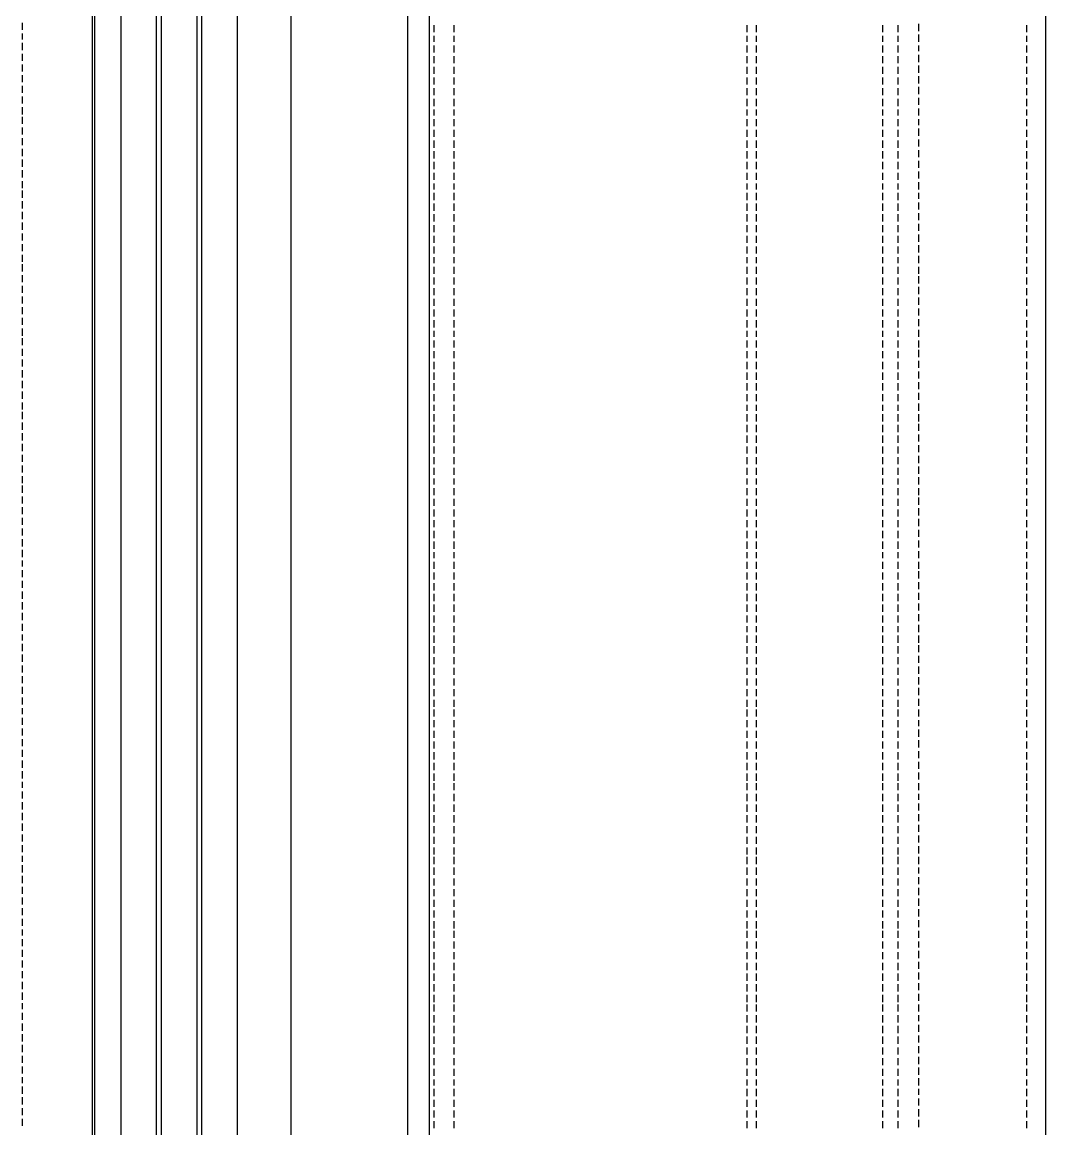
# Model space of a CAD drawing. Header units: millimetres. Extents: x 14345 to 64157, y -11631 to -3212.
# Drawn here: x 31464 to 32374, y -5171 to -4187 of the extents above; entities that cross this region are included whole.
import ezdxf

# ---------------------------------------------------------------- set-up
doc = ezdxf.new("R2010")
doc.units = ezdxf.units.MM
doc.header["$MEASUREMENT"] = 0
doc.layers.add('NewA-Zz_30_30-P_ExternalReferenceDrawing', color=7, linetype='Continuous')

msp = doc.modelspace()

# ---------------------------------------------------------------- linework, layer by layer
at = {"layer": 'NewA-Zz_30_30-P_ExternalReferenceDrawing', "linetype": 'Continuous', "flags": 128}
for points in [[(31526.45, -6275.67), (31526.45, -3581.16)], [(31528.56, -6286.26), (31528.56, -3581.16)], [(31551.85, -3581.16), (31551.85, -6473.58), (31806.91, -6473.58), (31806.91, -3581.16)], [(31583.6, -6473.58), (31583.6, -3581.16)], [(31587.83, -6473.58), (31587.83, -3581.16)], [(31619.58, -6473.58), (31619.58, -3581.16)], [(31623.81, -6473.58), (31623.81, -3581.16)], [(31655.56, -6473.58), (31655.56, -3581.16)], [(31703.19, -6473.58), (31703.19, -3581.16)], [(31825.96, -6267.21), (32374.17, -6267.21), (32374.17, -3581.16)], [(31825.96, -3581.16), (31825.96, -6267.21), (32374.17, -6267.21)], [(31464.01, -4187.58), (31464.01, -4193.93)], [(31830.19, -4196.05), (31830.19, -4189.7)], [(31848.18, -4196.05), (31848.18, -4189.7)], [(32108.53, -4196.05), (32108.53, -4189.7)], [(32117, -4196.05), (32117, -4189.7)], [(32229.18, -4196.05), (32229.18, -4189.7)], [(32242.94, -4196.05), (32242.94, -4189.7)], [(32260.93, -4188.64), (32260.93, -4194.99)], [(32357.24, -4196.05), (32357.24, -4189.7)], [(31464.01, -4197.11), (31464.01, -4202.4)], [(31830.19, -4204.52), (31830.19, -4199.22)], [(31848.18, -4204.52), (31848.18, -4199.22)], [(32108.53, -4204.52), (32108.53, -4199.22)], [(32117, -4204.52), (32117, -4199.22)], [(32229.18, -4204.52), (32229.18, -4199.22)], [(32242.94, -4204.52), (32242.94, -4199.22)], [(32260.93, -4198.17), (32260.93, -4204.52)], [(32357.24, -4204.52), (32357.24, -4199.22)], [(31464.01, -4205.57), (31464.01, -4211.92)], [(31830.19, -4214.04), (31830.19, -4207.69)], [(31848.18, -4214.04), (31848.18, -4207.69)], [(32108.53, -4214.04), (32108.53, -4207.69)], [(32117, -4214.04), (32117, -4207.69)], [(32229.18, -4214.04), (32229.18, -4207.69)], [(32242.94, -4214.04), (32242.94, -4207.69)], [(32260.93, -4207.69), (32260.93, -4212.98)], [(32357.24, -4214.04), (32357.24, -4207.69)], [(31464.01, -4215.1), (31464.01, -4221.45)], [(31830.19, -4223.57), (31830.19, -4217.22)], [(31848.18, -4223.57), (31848.18, -4217.22)], [(32108.53, -4223.57), (32108.53, -4217.22)], [(32117, -4223.57), (32117, -4217.22)], [(32229.18, -4223.57), (32229.18, -4217.22)], [(32242.94, -4223.57), (32242.94, -4217.22)], [(32260.93, -4216.16), (32260.93, -4222.51)], [(32357.24, -4223.57), (32357.24, -4217.22)], [(31464.01, -4224.62), (31464.01, -4230.97)], [(31830.19, -4233.09), (31830.19, -4226.74)], [(31848.18, -4233.09), (31848.18, -4226.74)], [(32108.53, -4233.09), (32108.53, -4226.74)], [(32117, -4233.09), (32117, -4226.74)], [(32229.18, -4233.09), (32229.18, -4226.74)], [(32242.94, -4233.09), (32242.94, -4226.74)], [(32260.93, -4225.68), (32260.93, -4232.03)], [(32357.24, -4233.09), (32357.24, -4226.74)], [(31464.01, -4234.15), (31464.01, -4240.5)], [(31830.19, -4242.62), (31830.19, -4236.27)], [(31848.18, -4242.62), (31848.18, -4236.27)], [(32108.53, -4242.62), (32108.53, -4236.27)], [(32117, -4242.62), (32117, -4236.27)], [(32229.18, -4242.62), (32229.18, -4236.27)], [(32242.94, -4242.62), (32242.94, -4236.27)], [(32260.93, -4235.21), (32260.93, -4241.56)], [(32357.24, -4242.62), (32357.24, -4236.27)], [(31464.01, -4243.67), (31464.01, -4250.02)], [(31830.19, -4252.14), (31830.19, -4245.79)], [(31848.18, -4252.14), (31848.18, -4245.79)], [(32108.53, -4252.14), (32108.53, -4245.79)], [(32117, -4252.14), (32117, -4245.79)], [(32229.18, -4252.14), (32229.18, -4245.79)], [(32242.94, -4252.14), (32242.94, -4245.79)], [(32260.93, -4244.73), (32260.93, -4251.08)], [(32357.24, -4252.14), (32357.24, -4245.79)], [(31464.01, -4253.2), (31464.01, -4259.55)], [(31830.19, -4261.67), (31830.19, -4255.32)], [(31848.18, -4261.67), (31848.18, -4255.32)], [(32108.53, -4261.67), (32108.53, -4255.32)], [(32117, -4261.67), (32117, -4255.32)], [(32229.18, -4261.67), (32229.18, -4255.32)], [(32242.94, -4261.67), (32242.94, -4255.32)], [(32260.93, -4254.26), (32260.93, -4260.61)], [(32357.24, -4261.67), (32357.24, -4255.32)], [(31464.01, -4262.72), (31464.01, -4269.07)], [(31464.01, -4271.19), (31464.01, -4277.54)], [(31830.19, -4270.13), (31830.19, -4264.84)], [(31848.18, -4270.13), (31848.18, -4264.84)], [(32108.53, -4270.13), (32108.53, -4264.84)], [(32117, -4270.13), (32117, -4264.84)], [(32229.18, -4270.13), (32229.18, -4264.84)], [(32242.94, -4270.13), (32242.94, -4264.84)], [(32260.93, -4263.78), (32260.93, -4270.13)], [(32357.24, -4270.13), (32357.24, -4264.84)], [(31464.01, -4280.72), (31464.01, -4287.07)], [(31830.19, -4279.66), (31830.19, -4273.31)], [(31848.18, -4279.66), (31848.18, -4273.31)], [(32108.53, -4279.66), (32108.53, -4273.31)], [(32117, -4279.66), (32117, -4273.31)], [(32229.18, -4279.66), (32229.18, -4273.31)], [(32242.94, -4279.66), (32242.94, -4273.31)], [(32260.93, -4273.31), (32260.93, -4278.6)], [(32357.24, -4279.66), (32357.24, -4273.31)], [(31464.01, -4290.24), (31464.01, -4296.59)], [(31830.19, -4289.18), (31830.19, -4282.83)], [(31848.18, -4289.18), (31848.18, -4282.83)], [(32108.53, -4289.18), (32108.53, -4282.83)], [(32117, -4289.18), (32117, -4282.83)], [(32229.18, -4289.18), (32229.18, -4282.83)], [(32242.94, -4289.18), (32242.94, -4282.83)], [(32260.93, -4281.77), (32260.93, -4288.12)], [(32260.93, -4291.3), (32260.93, -4297.65)], [(32357.24, -4289.18), (32357.24, -4282.83)], [(31464.01, -4299.77), (31464.01, -4306.12)], [(31830.19, -4298.71), (31830.19, -4292.36)], [(31848.18, -4298.71), (31848.18, -4292.36)], [(32108.53, -4298.71), (32108.53, -4292.36)], [(32117, -4298.71), (32117, -4292.36)], [(32229.18, -4298.71), (32229.18, -4292.36)], [(32242.94, -4298.71), (32242.94, -4292.36)], [(32260.93, -4300.82), (32260.93, -4307.17)], [(32357.24, -4298.71), (32357.24, -4292.36)], [(31464.01, -4309.29), (31464.01, -4315.64)], [(31830.19, -4308.23), (31830.19, -4301.88)], [(31848.18, -4308.23), (31848.18, -4301.88)], [(32108.53, -4308.23), (32108.53, -4301.88)], [(32117, -4308.23), (32117, -4301.88)], [(32229.18, -4308.23), (32229.18, -4301.88)], [(32242.94, -4308.23), (32242.94, -4301.88)], [(32260.93, -4310.35), (32260.93, -4316.7)], [(32357.24, -4308.23), (32357.24, -4301.88)], [(31464.01, -4318.82), (31464.01, -4325.17)], [(31830.19, -4317.76), (31830.19, -4311.41)], [(31848.18, -4317.76), (31848.18, -4311.41)], [(32108.53, -4317.76), (32108.53, -4311.41)], [(32117, -4317.76), (32117, -4311.41)], [(32229.18, -4317.76), (32229.18, -4311.41)], [(32242.94, -4317.76), (32242.94, -4311.41)], [(32260.93, -4319.87), (32260.93, -4326.22)], [(32357.24, -4317.76), (32357.24, -4311.41)], [(31464.01, -4328.34), (31464.01, -4334.69)], [(31830.19, -4327.28), (31830.19, -4320.93)], [(31830.19, -4335.75), (31830.19, -4330.46)], [(31848.18, -4327.28), (31848.18, -4320.93)], [(31848.18, -4335.75), (31848.18, -4330.46)], [(32108.53, -4327.28), (32108.53, -4320.93)], [(32108.53, -4335.75), (32108.53, -4330.46)], [(32117, -4327.28), (32117, -4320.93)], [(32117, -4335.75), (32117, -4330.46)], [(32229.18, -4327.28), (32229.18, -4320.93)], [(32229.18, -4335.75), (32229.18, -4330.46)], [(32242.94, -4327.28), (32242.94, -4320.93)], [(32242.94, -4335.75), (32242.94, -4330.46)], [(32260.93, -4329.4), (32260.93, -4335.75)], [(32357.24, -4327.28), (32357.24, -4320.93)], [(32357.24, -4335.75), (32357.24, -4330.46)], [(31464.01, -4336.81), (31464.01, -4343.16)], [(31830.19, -4345.27), (31830.19, -4338.92)], [(31848.18, -4345.27), (31848.18, -4338.92)], [(32108.53, -4345.27), (32108.53, -4338.92)], [(32117, -4345.27), (32117, -4338.92)], [(32229.18, -4345.27), (32229.18, -4338.92)], [(32242.94, -4345.27), (32242.94, -4338.92)], [(32260.93, -4338.92), (32260.93, -4344.22)], [(32357.24, -4345.27), (32357.24, -4338.92)], [(31464.01, -4346.33), (31464.01, -4352.68)], [(31830.19, -4354.8), (31830.19, -4348.45)], [(31848.18, -4354.8), (31848.18, -4348.45)], [(32108.53, -4354.8), (32108.53, -4348.45)], [(32117, -4354.8), (32117, -4348.45)], [(32229.18, -4354.8), (32229.18, -4348.45)], [(32242.94, -4354.8), (32242.94, -4348.45)], [(32260.93, -4347.39), (32260.93, -4353.74)], [(32357.24, -4354.8), (32357.24, -4348.45)], [(31464.01, -4355.86), (31464.01, -4362.21)], [(31830.19, -4364.32), (31830.19, -4357.97)], [(31848.18, -4364.32), (31848.18, -4357.97)], [(32108.53, -4364.32), (32108.53, -4357.97)], [(32117, -4364.32), (32117, -4357.97)], [(32229.18, -4364.32), (32229.18, -4357.97)], [(32242.94, -4364.32), (32242.94, -4357.97)], [(32260.93, -4356.92), (32260.93, -4363.27)], [(32357.24, -4364.32), (32357.24, -4357.97)], [(31464.01, -4365.38), (31464.01, -4371.73)], [(31830.19, -4373.85), (31830.19, -4367.5)], [(31848.18, -4373.85), (31848.18, -4367.5)], [(32108.53, -4373.85), (32108.53, -4367.5)], [(32117, -4373.85), (32117, -4367.5)], [(32229.18, -4373.85), (32229.18, -4367.5)], [(32242.94, -4373.85), (32242.94, -4367.5)], [(32260.93, -4366.44), (32260.93, -4372.79)], [(32357.24, -4373.85), (32357.24, -4367.5)], [(31464.01, -4374.91), (31464.01, -4381.26)], [(31830.19, -4383.37), (31830.19, -4377.02)], [(31848.18, -4383.37), (31848.18, -4377.02)], [(32108.53, -4383.37), (32108.53, -4377.02)], [(32117, -4383.37), (32117, -4377.02)], [(32229.18, -4383.37), (32229.18, -4377.02)], [(32242.94, -4383.37), (32242.94, -4377.02)], [(32260.93, -4375.97), (32260.93, -4382.32)], [(32357.24, -4383.37), (32357.24, -4377.02)], [(31464.01, -4384.43), (31464.01, -4390.78)], [(31830.19, -4392.9), (31830.19, -4386.55)], [(31848.18, -4392.9), (31848.18, -4386.55)], [(32108.53, -4392.9), (32108.53, -4386.55)], [(32117, -4392.9), (32117, -4386.55)], [(32229.18, -4392.9), (32229.18, -4386.55)], [(32242.94, -4392.9), (32242.94, -4386.55)], [(32260.93, -4385.49), (32260.93, -4391.84)], [(32357.24, -4392.9), (32357.24, -4386.55)], [(31464.01, -4393.96), (31464.01, -4400.31)], [(31830.19, -4401.37), (31830.19, -4396.07)], [(31848.18, -4401.37), (31848.18, -4396.07)], [(32108.53, -4401.37), (32108.53, -4396.07)], [(32117, -4401.37), (32117, -4396.07)], [(32229.18, -4401.37), (32229.18, -4396.07)], [(32242.94, -4401.37), (32242.94, -4396.07)], [(32260.93, -4395.02), (32260.93, -4401.37)], [(32357.24, -4401.37), (32357.24, -4396.07)], [(31464.01, -4402.42), (31464.01, -4408.77)], [(31830.19, -4410.89), (31830.19, -4404.54)], [(31848.18, -4410.89), (31848.18, -4404.54)], [(32108.53, -4410.89), (32108.53, -4404.54)], [(32117, -4410.89), (32117, -4404.54)], [(32229.18, -4410.89), (32229.18, -4404.54)], [(32242.94, -4410.89), (32242.94, -4404.54)], [(32260.93, -4404.54), (32260.93, -4410.89)], [(32357.24, -4410.89), (32357.24, -4404.54)], [(31464.01, -4411.95), (31464.01, -4418.3)], [(31830.19, -4420.42), (31830.19, -4414.07)], [(31848.18, -4420.42), (31848.18, -4414.07)], [(32108.53, -4420.42), (32108.53, -4414.07)], [(32117, -4420.42), (32117, -4414.07)], [(32229.18, -4420.42), (32229.18, -4414.07)], [(32242.94, -4420.42), (32242.94, -4414.07)], [(32260.93, -4413.01), (32260.93, -4419.36)], [(32357.24, -4420.42), (32357.24, -4414.07)], [(31464.01, -4421.47), (31464.01, -4427.82)], [(31830.19, -4429.94), (31830.19, -4423.59)], [(31848.18, -4429.94), (31848.18, -4423.59)], [(32108.53, -4429.94), (32108.53, -4423.59)], [(32117, -4429.94), (32117, -4423.59)], [(32229.18, -4429.94), (32229.18, -4423.59)], [(32242.94, -4429.94), (32242.94, -4423.59)], [(32260.93, -4422.53), (32260.93, -4428.88)], [(32357.24, -4429.94), (32357.24, -4423.59)], [(31464.01, -4431), (31464.01, -4437.35)], [(31830.19, -4439.47), (31830.19, -4433.12)], [(31848.18, -4439.47), (31848.18, -4433.12)], [(32108.53, -4439.47), (32108.53, -4433.12)], [(32117, -4439.47), (32117, -4433.12)], [(32229.18, -4439.47), (32229.18, -4433.12)], [(32242.94, -4439.47), (32242.94, -4433.12)], [(32260.93, -4432.06), (32260.93, -4438.41)], [(32357.24, -4439.47), (32357.24, -4433.12)], [(31464.01, -4440.52), (31464.01, -4446.87)], [(31830.19, -4448.99), (31830.19, -4442.64)], [(31848.18, -4448.99), (31848.18, -4442.64)], [(32108.53, -4448.99), (32108.53, -4442.64)], [(32117, -4448.99), (32117, -4442.64)], [(32229.18, -4448.99), (32229.18, -4442.64)], [(32242.94, -4448.99), (32242.94, -4442.64)], [(32260.93, -4441.58), (32260.93, -4447.93)], [(32357.24, -4448.99), (32357.24, -4442.64)], [(31464.01, -4450.05), (31464.01, -4456.4)], [(31830.19, -4458.52), (31830.19, -4452.17)], [(31848.18, -4458.52), (31848.18, -4452.17)], [(32108.53, -4458.52), (32108.53, -4452.17)], [(32117, -4458.52), (32117, -4452.17)], [(32229.18, -4458.52), (32229.18, -4452.17)], [(32242.94, -4458.52), (32242.94, -4452.17)], [(32260.93, -4451.11), (32260.93, -4457.46)], [(32357.24, -4458.52), (32357.24, -4452.17)], [(31464.01, -4459.57), (31464.01, -4465.92)], [(31464.01, -4468.04), (31464.01, -4474.39)], [(31830.19, -4466.98), (31830.19, -4461.69)], [(31848.18, -4466.98), (31848.18, -4461.69)], [(32108.53, -4466.98), (32108.53, -4461.69)], [(32117, -4466.98), (32117, -4461.69)], [(32229.18, -4466.98), (32229.18, -4461.69)], [(32242.94, -4466.98), (32242.94, -4461.69)], [(32260.93, -4460.63), (32260.93, -4466.98)], [(32357.24, -4466.98), (32357.24, -4461.69)], [(31464.01, -4477.57), (31464.01, -4483.92)], [(31830.19, -4476.51), (31830.19, -4470.16)], [(31848.18, -4476.51), (31848.18, -4470.16)], [(32108.53, -4476.51), (32108.53, -4470.16)], [(32117, -4476.51), (32117, -4470.16)], [(32229.18, -4476.51), (32229.18, -4470.16)], [(32242.94, -4476.51), (32242.94, -4470.16)], [(32260.93, -4470.16), (32260.93, -4476.51)], [(32357.24, -4476.51), (32357.24, -4470.16)], [(31464.01, -4487.09), (31464.01, -4493.44)], [(31830.19, -4486.03), (31830.19, -4479.68)], [(31848.18, -4486.03), (31848.18, -4479.68)], [(32108.53, -4486.03), (32108.53, -4479.68)], [(32117, -4486.03), (32117, -4479.68)], [(32229.18, -4486.03), (32229.18, -4479.68)], [(32242.94, -4486.03), (32242.94, -4479.68)], [(32260.93, -4478.62), (32260.93, -4484.97)], [(32260.93, -4488.15), (32260.93, -4494.5)], [(32357.24, -4486.03), (32357.24, -4479.68)], [(31464.01, -4496.62), (31464.01, -4502.97)], [(31830.19, -4495.56), (31830.19, -4489.21)], [(31848.18, -4495.56), (31848.18, -4489.21)], [(32108.53, -4495.56), (32108.53, -4489.21)], [(32117, -4495.56), (32117, -4489.21)], [(32229.18, -4495.56), (32229.18, -4489.21)], [(32242.94, -4495.56), (32242.94, -4489.21)], [(32260.93, -4497.67), (32260.93, -4504.02)], [(32357.24, -4495.56), (32357.24, -4489.21)], [(31464.01, -4506.14), (31464.01, -4512.49)], [(31830.19, -4505.08), (31830.19, -4498.73)], [(31848.18, -4505.08), (31848.18, -4498.73)], [(32108.53, -4505.08), (32108.53, -4498.73)], [(32117, -4505.08), (32117, -4498.73)], [(32229.18, -4505.08), (32229.18, -4498.73)], [(32242.94, -4505.08), (32242.94, -4498.73)], [(32260.93, -4507.2), (32260.93, -4513.55)], [(32357.24, -4505.08), (32357.24, -4498.73)], [(31464.01, -4515.67), (31464.01, -4522.02)], [(31830.19, -4514.61), (31830.19, -4508.26)], [(31848.18, -4514.61), (31848.18, -4508.26)], [(32108.53, -4514.61), (32108.53, -4508.26)], [(32117, -4514.61), (32117, -4508.26)], [(32229.18, -4514.61), (32229.18, -4508.26)], [(32242.94, -4514.61), (32242.94, -4508.26)], [(32260.93, -4516.72), (32260.93, -4523.07)], [(32357.24, -4514.61), (32357.24, -4508.26)], [(31464.01, -4525.19), (31464.01, -4531.54)], [(31830.19, -4524.13), (31830.19, -4517.78)], [(31830.19, -4532.6), (31830.19, -4527.31)], [(31848.18, -4524.13), (31848.18, -4517.78)], [(31848.18, -4532.6), (31848.18, -4527.31)], [(32108.53, -4524.13), (32108.53, -4517.78)], [(32108.53, -4532.6), (32108.53, -4527.31)], [(32117, -4524.13), (32117, -4517.78)], [(32117, -4532.6), (32117, -4527.31)], [(32229.18, -4524.13), (32229.18, -4517.78)], [(32229.18, -4532.6), (32229.18, -4527.31)], [(32242.94, -4524.13), (32242.94, -4517.78)], [(32242.94, -4532.6), (32242.94, -4527.31)], [(32260.93, -4526.25), (32260.93, -4532.6)], [(32357.24, -4524.13), (32357.24, -4517.78)], [(32357.24, -4532.6), (32357.24, -4527.31)], [(31464.01, -4533.66), (31464.01, -4540.01)], [(31830.19, -4542.12), (31830.19, -4535.77)], [(31848.18, -4542.12), (31848.18, -4535.77)], [(32108.53, -4542.12), (32108.53, -4535.77)], [(32117, -4542.12), (32117, -4535.77)], [(32229.18, -4542.12), (32229.18, -4535.77)], [(32242.94, -4542.12), (32242.94, -4535.77)], [(32260.93, -4535.77), (32260.93, -4542.12)], [(32357.24, -4542.12), (32357.24, -4535.77)], [(31464.01, -4543.18), (31464.01, -4549.53)], [(31830.19, -4551.65), (31830.19, -4545.3)], [(31848.18, -4551.65), (31848.18, -4545.3)], [(32108.53, -4551.65), (32108.53, -4545.3)], [(32117, -4551.65), (32117, -4545.3)], [(32229.18, -4551.65), (32229.18, -4545.3)], [(32242.94, -4551.65), (32242.94, -4545.3)], [(32260.93, -4544.24), (32260.93, -4550.59)], [(32357.24, -4551.65), (32357.24, -4545.3)], [(31464.01, -4552.71), (31464.01, -4559.06)], [(31830.19, -4561.17), (31830.19, -4554.82)], [(31848.18, -4561.17), (31848.18, -4554.82)], [(32108.53, -4561.17), (32108.53, -4554.82)], [(32117, -4561.17), (32117, -4554.82)], [(32229.18, -4561.17), (32229.18, -4554.82)], [(32242.94, -4561.17), (32242.94, -4554.82)], [(32260.93, -4553.77), (32260.93, -4560.12)], [(32357.24, -4561.17), (32357.24, -4554.82)], [(31464.01, -4562.23), (31464.01, -4568.58)], [(31830.19, -4570.7), (31830.19, -4564.35)], [(31848.18, -4570.7), (31848.18, -4564.35)], [(32108.53, -4570.7), (32108.53, -4564.35)], [(32117, -4570.7), (32117, -4564.35)], [(32229.18, -4570.7), (32229.18, -4564.35)], [(32242.94, -4570.7), (32242.94, -4564.35)], [(32260.93, -4563.29), (32260.93, -4569.64)], [(32357.24, -4570.7), (32357.24, -4564.35)], [(31464.01, -4571.76), (31464.01, -4578.11)], [(31830.19, -4580.22), (31830.19, -4573.87)], [(31848.18, -4580.22), (31848.18, -4573.87)], [(32108.53, -4580.22), (32108.53, -4573.87)], [(32117, -4580.22), (32117, -4573.87)], [(32229.18, -4580.22), (32229.18, -4573.87)], [(32242.94, -4580.22), (32242.94, -4573.87)], [(32260.93, -4572.82), (32260.93, -4579.17)], [(32357.24, -4580.22), (32357.24, -4573.87)], [(31464.01, -4581.28), (31464.01, -4587.63)], [(31830.19, -4589.75), (31830.19, -4583.4)], [(31848.18, -4589.75), (31848.18, -4583.4)], [(32108.53, -4589.75), (32108.53, -4583.4)], [(32117, -4589.75), (32117, -4583.4)], [(32229.18, -4589.75), (32229.18, -4583.4)], [(32242.94, -4589.75), (32242.94, -4583.4)], [(32260.93, -4582.34), (32260.93, -4588.69)], [(32357.24, -4589.75), (32357.24, -4583.4)], [(31464.01, -4590.81), (31464.01, -4597.16)], [(31830.19, -4598.22), (31830.19, -4592.92)], [(31848.18, -4598.22), (31848.18, -4592.92)], [(32108.53, -4598.22), (32108.53, -4592.92)], [(32117, -4598.22), (32117, -4592.92)], [(32229.18, -4598.22), (32229.18, -4592.92)], [(32242.94, -4598.22), (32242.94, -4592.92)], [(32260.93, -4591.87), (32260.93, -4598.22)], [(32357.24, -4598.22), (32357.24, -4592.92)], [(31464.01, -4599.27), (31464.01, -4605.62)], [(31830.19, -4607.74), (31830.19, -4601.39)], [(31848.18, -4607.74), (31848.18, -4601.39)], [(32108.53, -4607.74), (32108.53, -4601.39)], [(32117, -4607.74), (32117, -4601.39)], [(32229.18, -4607.74), (32229.18, -4601.39)], [(32242.94, -4607.74), (32242.94, -4601.39)], [(32260.93, -4601.39), (32260.93, -4607.74)], [(32357.24, -4607.74), (32357.24, -4601.39)], [(31464.01, -4608.8), (31464.01, -4615.15)], [(31830.19, -4617.27), (31830.19, -4610.92)], [(31848.18, -4617.27), (31848.18, -4610.92)], [(32108.53, -4617.27), (32108.53, -4610.92)], [(32117, -4617.27), (32117, -4610.92)], [(32229.18, -4617.27), (32229.18, -4610.92)], [(32242.94, -4617.27), (32242.94, -4610.92)], [(32260.93, -4609.86), (32260.93, -4616.21)], [(32357.24, -4617.27), (32357.24, -4610.92)], [(31464.01, -4618.32), (31464.01, -4624.67)], [(31830.19, -4626.79), (31830.19, -4620.44)], [(31848.18, -4626.79), (31848.18, -4620.44)], [(32108.53, -4626.79), (32108.53, -4620.44)], [(32117, -4626.79), (32117, -4620.44)], [(32229.18, -4626.79), (32229.18, -4620.44)], [(32242.94, -4626.79), (32242.94, -4620.44)], [(32260.93, -4619.38), (32260.93, -4625.73)], [(32357.24, -4626.79), (32357.24, -4620.44)], [(31464.01, -4627.85), (31464.01, -4634.2)], [(31830.19, -4636.32), (31830.19, -4629.97)], [(31848.18, -4636.32), (31848.18, -4629.97)], [(32108.53, -4636.32), (32108.53, -4629.97)], [(32117, -4636.32), (32117, -4629.97)], [(32229.18, -4636.32), (32229.18, -4629.97)], [(32242.94, -4636.32), (32242.94, -4629.97)], [(32260.93, -4628.91), (32260.93, -4635.26)], [(32357.24, -4636.32), (32357.24, -4629.97)], [(31464.01, -4637.37), (31464.01, -4643.72)], [(31830.19, -4645.84), (31830.19, -4639.49)], [(31848.18, -4645.84), (31848.18, -4639.49)], [(32108.53, -4645.84), (32108.53, -4639.49)], [(32117, -4645.84), (32117, -4639.49)], [(32229.18, -4645.84), (32229.18, -4639.49)], [(32242.94, -4645.84), (32242.94, -4639.49)], [(32260.93, -4638.43), (32260.93, -4644.78)], [(32357.24, -4645.84), (32357.24, -4639.49)], [(31464.01, -4646.9), (31464.01, -4653.25)], [(31830.19, -4655.37), (31830.19, -4649.02)], [(31848.18, -4655.37), (31848.18, -4649.02)], [(32108.53, -4655.37), (32108.53, -4649.02)], [(32117, -4655.37), (32117, -4649.02)], [(32229.18, -4655.37), (32229.18, -4649.02)], [(32242.94, -4655.37), (32242.94, -4649.02)], [(32260.93, -4647.96), (32260.93, -4654.31)], [(32357.24, -4655.37), (32357.24, -4649.02)], [(31464.01, -4656.42), (31464.01, -4662.77)], [(31830.19, -4663.83), (31830.19, -4658.54)], [(31848.18, -4663.83), (31848.18, -4658.54)], [(32108.53, -4663.83), (32108.53, -4658.54)], [(32117, -4663.83), (32117, -4658.54)], [(32229.18, -4663.83), (32229.18, -4658.54)], [(32242.94, -4663.83), (32242.94, -4658.54)], [(32260.93, -4657.48), (32260.93, -4663.83)], [(32357.24, -4663.83), (32357.24, -4658.54)], [(31464.01, -4665.95), (31464.01, -4671.24)], [(31464.01, -4674.42), (31464.01, -4680.77)], [(31830.19, -4673.36), (31830.19, -4667.01)], [(31848.18, -4673.36), (31848.18, -4667.01)], [(32108.53, -4673.36), (32108.53, -4667.01)], [(32117, -4673.36), (32117, -4667.01)], [(32229.18, -4673.36), (32229.18, -4667.01)], [(32242.94, -4673.36), (32242.94, -4667.01)], [(32260.93, -4667.01), (32260.93, -4673.36)], [(32357.24, -4673.36), (32357.24, -4667.01)], [(31464.01, -4683.94), (31464.01, -4690.29)], [(31830.19, -4682.88), (31830.19, -4676.53)], [(31848.18, -4682.88), (31848.18, -4676.53)], [(32108.53, -4682.88), (32108.53, -4676.53)], [(32117, -4682.88), (32117, -4676.53)], [(32229.18, -4682.88), (32229.18, -4676.53)], [(32242.94, -4682.88), (32242.94, -4676.53)], [(32260.93, -4675.47), (32260.93, -4681.82)], [(32260.93, -4685), (32260.93, -4691.35)], [(32357.24, -4682.88), (32357.24, -4676.53)], [(31464.01, -4693.47), (31464.01, -4699.82)], [(31830.19, -4692.41), (31830.19, -4686.06)], [(31848.18, -4692.41), (31848.18, -4686.06)], [(32108.53, -4692.41), (32108.53, -4686.06)], [(32117, -4692.41), (32117, -4686.06)], [(32229.18, -4692.41), (32229.18, -4686.06)], [(32242.94, -4692.41), (32242.94, -4686.06)], [(32260.93, -4694.52), (32260.93, -4700.87)], [(32357.24, -4692.41), (32357.24, -4686.06)], [(31464.01, -4702.99), (31464.01, -4709.34)], [(31830.19, -4701.93), (31830.19, -4695.58)], [(31848.18, -4701.93), (31848.18, -4695.58)], [(32108.53, -4701.93), (32108.53, -4695.58)], [(32117, -4701.93), (32117, -4695.58)], [(32229.18, -4701.93), (32229.18, -4695.58)], [(32242.94, -4701.93), (32242.94, -4695.58)], [(32260.93, -4704.05), (32260.93, -4710.4)], [(32357.24, -4701.93), (32357.24, -4695.58)], [(31464.01, -4712.52), (31464.01, -4718.87)], [(31830.19, -4711.46), (31830.19, -4705.11)], [(31848.18, -4711.46), (31848.18, -4705.11)], [(32108.53, -4711.46), (32108.53, -4705.11)], [(32117, -4711.46), (32117, -4705.11)], [(32229.18, -4711.46), (32229.18, -4705.11)], [(32242.94, -4711.46), (32242.94, -4705.11)], [(32260.93, -4713.57), (32260.93, -4719.92)], [(32357.24, -4711.46), (32357.24, -4705.11)], [(31464.01, -4722.04), (31464.01, -4728.39)], [(31830.19, -4720.98), (31830.19, -4714.63)], [(31830.19, -4729.45), (31830.19, -4724.16)], [(31848.18, -4720.98), (31848.18, -4714.63)], [(31848.18, -4729.45), (31848.18, -4724.16)], [(32108.53, -4720.98), (32108.53, -4714.63)], [(32108.53, -4729.45), (32108.53, -4724.16)], [(32117, -4720.98), (32117, -4714.63)], [(32117, -4729.45), (32117, -4724.16)], [(32229.18, -4720.98), (32229.18, -4714.63)], [(32229.18, -4729.45), (32229.18, -4724.16)], [(32242.94, -4720.98), (32242.94, -4714.63)], [(32242.94, -4729.45), (32242.94, -4724.16)], [(32260.93, -4723.1), (32260.93, -4729.45)], [(32357.24, -4720.98), (32357.24, -4714.63)], [(32357.24, -4729.45), (32357.24, -4724.16)], [(31464.01, -4731.57), (31464.01, -4736.86)], [(31830.19, -4738.97), (31830.19, -4732.62)], [(31848.18, -4738.97), (31848.18, -4732.62)], [(32108.53, -4738.97), (32108.53, -4732.62)], [(32117, -4738.97), (32117, -4732.62)], [(32229.18, -4738.97), (32229.18, -4732.62)], [(32242.94, -4738.97), (32242.94, -4732.62)], [(32260.93, -4732.62), (32260.93, -4738.97)], [(32357.24, -4738.97), (32357.24, -4732.62)], [(31464.01, -4740.03), (31464.01, -4746.38)], [(31830.19, -4748.5), (31830.19, -4742.15)], [(31848.18, -4748.5), (31848.18, -4742.15)], [(32108.53, -4748.5), (32108.53, -4742.15)], [(32117, -4748.5), (32117, -4742.15)], [(32229.18, -4748.5), (32229.18, -4742.15)], [(32242.94, -4748.5), (32242.94, -4742.15)], [(32260.93, -4741.09), (32260.93, -4747.44)], [(32357.24, -4748.5), (32357.24, -4742.15)], [(31464.01, -4749.56), (31464.01, -4755.91)], [(31830.19, -4758.02), (31830.19, -4751.67)], [(31848.18, -4758.02), (31848.18, -4751.67)], [(32108.53, -4758.02), (32108.53, -4751.67)], [(32117, -4758.02), (32117, -4751.67)], [(32229.18, -4758.02), (32229.18, -4751.67)], [(32242.94, -4758.02), (32242.94, -4751.67)], [(32260.93, -4750.62), (32260.93, -4756.97)], [(32357.24, -4758.02), (32357.24, -4751.67)], [(31464.01, -4759.08), (31464.01, -4765.43)], [(31830.19, -4767.55), (31830.19, -4761.2)], [(31848.18, -4767.55), (31848.18, -4761.2)], [(32108.53, -4767.55), (32108.53, -4761.2)], [(32117, -4767.55), (32117, -4761.2)], [(32229.18, -4767.55), (32229.18, -4761.2)], [(32242.94, -4767.55), (32242.94, -4761.2)], [(32260.93, -4760.14), (32260.93, -4766.49)], [(32357.24, -4767.55), (32357.24, -4761.2)], [(31464.01, -4768.61), (31464.01, -4774.96)], [(31830.19, -4777.07), (31830.19, -4770.72)], [(31848.18, -4777.07), (31848.18, -4770.72)], [(32108.53, -4777.07), (32108.53, -4770.72)], [(32117, -4777.07), (32117, -4770.72)], [(32229.18, -4777.07), (32229.18, -4770.72)], [(32242.94, -4777.07), (32242.94, -4770.72)], [(32260.93, -4769.67), (32260.93, -4776.02)], [(32357.24, -4777.07), (32357.24, -4770.72)], [(31464.01, -4778.13), (31464.01, -4784.48)], [(31830.19, -4786.6), (31830.19, -4780.25)], [(31848.18, -4786.6), (31848.18, -4780.25)], [(32108.53, -4786.6), (32108.53, -4780.25)], [(32117, -4786.6), (32117, -4780.25)], [(32229.18, -4786.6), (32229.18, -4780.25)], [(32242.94, -4786.6), (32242.94, -4780.25)], [(32260.93, -4779.19), (32260.93, -4785.54)], [(32357.24, -4786.6), (32357.24, -4780.25)], [(31464.01, -4787.66), (31464.01, -4794.01)], [(31830.19, -4796.12), (31830.19, -4789.77)], [(31848.18, -4796.12), (31848.18, -4789.77)], [(32108.53, -4796.12), (32108.53, -4789.77)], [(32117, -4796.12), (32117, -4789.77)], [(32229.18, -4796.12), (32229.18, -4789.77)], [(32242.94, -4796.12), (32242.94, -4789.77)], [(32260.93, -4788.72), (32260.93, -4795.07)], [(32357.24, -4796.12), (32357.24, -4789.77)], [(31464.01, -4797.18), (31464.01, -4802.47)], [(31830.19, -4804.59), (31830.19, -4798.24)], [(31848.18, -4804.59), (31848.18, -4798.24)], [(32108.53, -4804.59), (32108.53, -4798.24)], [(32117, -4804.59), (32117, -4798.24)], [(32229.18, -4804.59), (32229.18, -4798.24)], [(32242.94, -4804.59), (32242.94, -4798.24)], [(32260.93, -4798.24), (32260.93, -4804.59)], [(32357.24, -4804.59), (32357.24, -4798.24)], [(31464.01, -4805.65), (31464.01, -4812)], [(31830.19, -4814.12), (31830.19, -4807.77)], [(31848.18, -4814.12), (31848.18, -4807.77)], [(32108.53, -4814.12), (32108.53, -4807.77)], [(32117, -4814.12), (32117, -4807.77)], [(32229.18, -4814.12), (32229.18, -4807.77)], [(32242.94, -4814.12), (32242.94, -4807.77)], [(32260.93, -4807.77), (32260.93, -4813.06)], [(32357.24, -4814.12), (32357.24, -4807.77)], [(31464.01, -4815.17), (31464.01, -4821.52)], [(31830.19, -4823.64), (31830.19, -4817.29)], [(31848.18, -4823.64), (31848.18, -4817.29)], [(32108.53, -4823.64), (32108.53, -4817.29)], [(32117, -4823.64), (32117, -4817.29)], [(32229.18, -4823.64), (32229.18, -4817.29)], [(32242.94, -4823.64), (32242.94, -4817.29)], [(32260.93, -4816.23), (32260.93, -4822.58)], [(32357.24, -4823.64), (32357.24, -4817.29)], [(31464.01, -4824.7), (31464.01, -4831.05)], [(31830.19, -4833.17), (31830.19, -4826.82)], [(31848.18, -4833.17), (31848.18, -4826.82)], [(32108.53, -4833.17), (32108.53, -4826.82)], [(32117, -4833.17), (32117, -4826.82)], [(32229.18, -4833.17), (32229.18, -4826.82)], [(32242.94, -4833.17), (32242.94, -4826.82)], [(32260.93, -4825.76), (32260.93, -4832.11)], [(32357.24, -4833.17), (32357.24, -4826.82)], [(31464.01, -4834.22), (31464.01, -4840.57)], [(31830.19, -4842.69), (31830.19, -4836.34)], [(31848.18, -4842.69), (31848.18, -4836.34)], [(32108.53, -4842.69), (32108.53, -4836.34)], [(32117, -4842.69), (32117, -4836.34)], [(32229.18, -4842.69), (32229.18, -4836.34)], [(32242.94, -4842.69), (32242.94, -4836.34)], [(32260.93, -4835.28), (32260.93, -4841.63)], [(32357.24, -4842.69), (32357.24, -4836.34)], [(31464.01, -4843.75), (31464.01, -4850.1)], [(31830.19, -4852.22), (31830.19, -4845.87)], [(31848.18, -4852.22), (31848.18, -4845.87)], [(32108.53, -4852.22), (32108.53, -4845.87)], [(32117, -4852.22), (32117, -4845.87)], [(32229.18, -4852.22), (32229.18, -4845.87)], [(32242.94, -4852.22), (32242.94, -4845.87)], [(32260.93, -4844.81), (32260.93, -4851.16)], [(32357.24, -4852.22), (32357.24, -4845.87)], [(31464.01, -4853.27), (31464.01, -4859.62)], [(31830.19, -4861.74), (31830.19, -4855.39)], [(31848.18, -4861.74), (31848.18, -4855.39)], [(32108.53, -4861.74), (32108.53, -4855.39)], [(32117, -4861.74), (32117, -4855.39)], [(32229.18, -4861.74), (32229.18, -4855.39)], [(32242.94, -4861.74), (32242.94, -4855.39)], [(32260.93, -4854.33), (32260.93, -4860.68)], [(32357.24, -4861.74), (32357.24, -4855.39)], [(31464.01, -4862.8), (31464.01, -4868.09)], [(31464.01, -4871.27), (31464.01, -4877.62)], [(31830.19, -4870.21), (31830.19, -4863.86)], [(31848.18, -4870.21), (31848.18, -4863.86)], [(32108.53, -4870.21), (32108.53, -4863.86)], [(32117, -4870.21), (32117, -4863.86)], [(32229.18, -4870.21), (32229.18, -4863.86)], [(32242.94, -4870.21), (32242.94, -4863.86)], [(32260.93, -4863.86), (32260.93, -4870.21)], [(32357.24, -4870.21), (32357.24, -4863.86)], [(31464.01, -4880.79), (31464.01, -4887.14)], [(31830.19, -4879.73), (31830.19, -4873.38)], [(31848.18, -4879.73), (31848.18, -4873.38)], [(32108.53, -4879.73), (32108.53, -4873.38)], [(32117, -4879.73), (32117, -4873.38)], [(32229.18, -4879.73), (32229.18, -4873.38)], [(32242.94, -4879.73), (32242.94, -4873.38)], [(32260.93, -4873.38), (32260.93, -4878.67)], [(32260.93, -4881.85), (32260.93, -4888.2)], [(32357.24, -4879.73), (32357.24, -4873.38)], [(31464.01, -4890.32), (31464.01, -4896.67)], [(31830.19, -4889.26), (31830.19, -4882.91)], [(31848.18, -4889.26), (31848.18, -4882.91)], [(32108.53, -4889.26), (32108.53, -4882.91)], [(32117, -4889.26), (32117, -4882.91)], [(32229.18, -4889.26), (32229.18, -4882.91)], [(32242.94, -4889.26), (32242.94, -4882.91)], [(32260.93, -4891.37), (32260.93, -4897.72)], [(32357.24, -4889.26), (32357.24, -4882.91)], [(31464.01, -4899.84), (31464.01, -4906.19)], [(31830.19, -4898.78), (31830.19, -4892.43)], [(31848.18, -4898.78), (31848.18, -4892.43)], [(32108.53, -4898.78), (32108.53, -4892.43)], [(32117, -4898.78), (32117, -4892.43)], [(32229.18, -4898.78), (32229.18, -4892.43)], [(32242.94, -4898.78), (32242.94, -4892.43)], [(32260.93, -4900.9), (32260.93, -4907.25)], [(32357.24, -4898.78), (32357.24, -4892.43)], [(31464.01, -4909.37), (31464.01, -4915.72)], [(31830.19, -4908.31), (31830.19, -4901.96)], [(31848.18, -4908.31), (31848.18, -4901.96)], [(32108.53, -4908.31), (32108.53, -4901.96)], [(32117, -4908.31), (32117, -4901.96)], [(32229.18, -4908.31), (32229.18, -4901.96)], [(32242.94, -4908.31), (32242.94, -4901.96)], [(32260.93, -4910.42), (32260.93, -4916.77)], [(32357.24, -4908.31), (32357.24, -4901.96)], [(31464.01, -4918.89), (31464.01, -4925.24)], [(31830.19, -4917.83), (31830.19, -4911.48)], [(31830.19, -4927.36), (31830.19, -4921.01)], [(31848.18, -4917.83), (31848.18, -4911.48)], [(31848.18, -4927.36), (31848.18, -4921.01)], [(32108.53, -4917.83), (32108.53, -4911.48)], [(32108.53, -4927.36), (32108.53, -4921.01)], [(32117, -4917.83), (32117, -4911.48)], [(32117, -4927.36), (32117, -4921.01)], [(32229.18, -4917.83), (32229.18, -4911.48)], [(32229.18, -4927.36), (32229.18, -4921.01)], [(32242.94, -4917.83), (32242.94, -4911.48)], [(32242.94, -4927.36), (32242.94, -4921.01)], [(32260.93, -4919.95), (32260.93, -4926.3)], [(32357.24, -4917.83), (32357.24, -4911.48)], [(32357.24, -4927.36), (32357.24, -4921.01)], [(31464.01, -4928.42), (31464.01, -4933.71)], [(31830.19, -4935.82), (31830.19, -4929.47)], [(31848.18, -4935.82), (31848.18, -4929.47)], [(32108.53, -4935.82), (32108.53, -4929.47)], [(32117, -4935.82), (32117, -4929.47)], [(32229.18, -4935.82), (32229.18, -4929.47)], [(32242.94, -4935.82), (32242.94, -4929.47)], [(32260.93, -4929.47), (32260.93, -4935.82)], [(32357.24, -4935.82), (32357.24, -4929.47)], [(31464.01, -4936.88), (31464.01, -4943.23)], [(31830.19, -4945.35), (31830.19, -4939)], [(31848.18, -4945.35), (31848.18, -4939)], [(32108.53, -4945.35), (32108.53, -4939)], [(32117, -4945.35), (32117, -4939)], [(32229.18, -4945.35), (32229.18, -4939)], [(32242.94, -4945.35), (32242.94, -4939)], [(32260.93, -4939), (32260.93, -4944.29)], [(32357.24, -4945.35), (32357.24, -4939)], [(31464.01, -4946.41), (31464.01, -4952.76)], [(31830.19, -4954.87), (31830.19, -4948.52)], [(31848.18, -4954.87), (31848.18, -4948.52)], [(32108.53, -4954.87), (32108.53, -4948.52)], [(32117, -4954.87), (32117, -4948.52)], [(32229.18, -4954.87), (32229.18, -4948.52)], [(32242.94, -4954.87), (32242.94, -4948.52)], [(32260.93, -4947.47), (32260.93, -4953.82)], [(32357.24, -4954.87), (32357.24, -4948.52)], [(31464.01, -4955.93), (31464.01, -4962.28)], [(31830.19, -4964.4), (31830.19, -4958.05)], [(31848.18, -4964.4), (31848.18, -4958.05)], [(32108.53, -4964.4), (32108.53, -4958.05)], [(32117, -4964.4), (32117, -4958.05)], [(32229.18, -4964.4), (32229.18, -4958.05)], [(32242.94, -4964.4), (32242.94, -4958.05)], [(32260.93, -4956.99), (32260.93, -4963.34)], [(32357.24, -4964.4), (32357.24, -4958.05)], [(31464.01, -4965.46), (31464.01, -4971.81)], [(31830.19, -4973.92), (31830.19, -4967.57)], [(31848.18, -4973.92), (31848.18, -4967.57)], [(32108.53, -4973.92), (32108.53, -4967.57)], [(32117, -4973.92), (32117, -4967.57)], [(32229.18, -4973.92), (32229.18, -4967.57)], [(32242.94, -4973.92), (32242.94, -4967.57)], [(32260.93, -4966.52), (32260.93, -4972.87)], [(32357.24, -4973.92), (32357.24, -4967.57)], [(31464.01, -4974.98), (31464.01, -4981.33)], [(31830.19, -4983.45), (31830.19, -4977.1)], [(31848.18, -4983.45), (31848.18, -4977.1)], [(32108.53, -4983.45), (32108.53, -4977.1)], [(32117, -4983.45), (32117, -4977.1)], [(32229.18, -4983.45), (32229.18, -4977.1)], [(32242.94, -4983.45), (32242.94, -4977.1)], [(32260.93, -4976.04), (32260.93, -4982.39)], [(32357.24, -4983.45), (32357.24, -4977.1)], [(31464.01, -4984.51), (31464.01, -4990.86)], [(31830.19, -4992.97), (31830.19, -4986.62)], [(31848.18, -4992.97), (31848.18, -4986.62)], [(32108.53, -4992.97), (32108.53, -4986.62)], [(32117, -4992.97), (32117, -4986.62)], [(32229.18, -4992.97), (32229.18, -4986.62)], [(32242.94, -4992.97), (32242.94, -4986.62)], [(32260.93, -4985.57), (32260.93, -4991.92)], [(32357.24, -4992.97), (32357.24, -4986.62)], [(31464.01, -4994.03), (31464.01, -4999.32)], [(31830.19, -5001.44), (31830.19, -4995.09)], [(31848.18, -5001.44), (31848.18, -4995.09)], [(32108.53, -5001.44), (32108.53, -4995.09)], [(32117, -5001.44), (32117, -4995.09)], [(32229.18, -5001.44), (32229.18, -4995.09)], [(32242.94, -5001.44), (32242.94, -4995.09)], [(32260.93, -4995.09), (32260.93, -5001.44)], [(32357.24, -5001.44), (32357.24, -4995.09)], [(31464.01, -5002.5), (31464.01, -5008.85)], [(31830.19, -5010.97), (31830.19, -5004.62)], [(31848.18, -5010.97), (31848.18, -5004.62)], [(32108.53, -5010.97), (32108.53, -5004.62)], [(32117, -5010.97), (32117, -5004.62)], [(32229.18, -5010.97), (32229.18, -5004.62)], [(32242.94, -5010.97), (32242.94, -5004.62)], [(32260.93, -5004.62), (32260.93, -5009.91)], [(32357.24, -5010.97), (32357.24, -5004.62)], [(31464.01, -5012.02), (31464.01, -5018.37)], [(31830.19, -5020.49), (31830.19, -5014.14)], [(31848.18, -5020.49), (31848.18, -5014.14)], [(32108.53, -5020.49), (32108.53, -5014.14)], [(32117, -5020.49), (32117, -5014.14)], [(32229.18, -5020.49), (32229.18, -5014.14)], [(32242.94, -5020.49), (32242.94, -5014.14)], [(32260.93, -5013.08), (32260.93, -5019.43)], [(32357.24, -5020.49), (32357.24, -5014.14)], [(31464.01, -5021.55), (31464.01, -5027.9)], [(31830.19, -5030.02), (31830.19, -5023.67)], [(31848.18, -5030.02), (31848.18, -5023.67)], [(32108.53, -5030.02), (32108.53, -5023.67)], [(32117, -5030.02), (32117, -5023.67)], [(32229.18, -5030.02), (32229.18, -5023.67)], [(32242.94, -5030.02), (32242.94, -5023.67)], [(32260.93, -5022.61), (32260.93, -5028.96)], [(32357.24, -5030.02), (32357.24, -5023.67)], [(31464.01, -5031.07), (31464.01, -5037.42)], [(31830.19, -5039.54), (31830.19, -5033.19)], [(31848.18, -5039.54), (31848.18, -5033.19)], [(32108.53, -5039.54), (32108.53, -5033.19)], [(32117, -5039.54), (32117, -5033.19)], [(32229.18, -5039.54), (32229.18, -5033.19)], [(32242.94, -5039.54), (32242.94, -5033.19)], [(32260.93, -5032.13), (32260.93, -5038.48)], [(32357.24, -5039.54), (32357.24, -5033.19)], [(31464.01, -5040.6), (31464.01, -5046.95)], [(31830.19, -5049.07), (31830.19, -5042.72)], [(31848.18, -5049.07), (31848.18, -5042.72)], [(32108.53, -5049.07), (32108.53, -5042.72)], [(32117, -5049.07), (32117, -5042.72)], [(32229.18, -5049.07), (32229.18, -5042.72)], [(32242.94, -5049.07), (32242.94, -5042.72)], [(32260.93, -5041.66), (32260.93, -5048.01)], [(32357.24, -5049.07), (32357.24, -5042.72)], [(31464.01, -5050.12), (31464.01, -5056.47)], [(31830.19, -5058.59), (31830.19, -5052.24)], [(31848.18, -5058.59), (31848.18, -5052.24)], [(32108.53, -5058.59), (32108.53, -5052.24)], [(32117, -5058.59), (32117, -5052.24)], [(32229.18, -5058.59), (32229.18, -5052.24)], [(32242.94, -5058.59), (32242.94, -5052.24)], [(32260.93, -5051.18), (32260.93, -5057.53)], [(32357.24, -5058.59), (32357.24, -5052.24)], [(31464.01, -5059.65), (31464.01, -5064.94)], [(31464.01, -5068.12), (31464.01, -5074.47)], [(31830.19, -5067.06), (31830.19, -5060.71)], [(31848.18, -5067.06), (31848.18, -5060.71)], [(32108.53, -5067.06), (32108.53, -5060.71)], [(32117, -5067.06), (32117, -5060.71)], [(32229.18, -5067.06), (32229.18, -5060.71)], [(32242.94, -5067.06), (32242.94, -5060.71)], [(32260.93, -5060.71), (32260.93, -5067.06)], [(32357.24, -5067.06), (32357.24, -5060.71)], [(31464.01, -5077.64), (31464.01, -5083.99)], [(31830.19, -5076.58), (31830.19, -5070.23)], [(31848.18, -5076.58), (31848.18, -5070.23)], [(32108.53, -5076.58), (32108.53, -5070.23)], [(32117, -5076.58), (32117, -5070.23)], [(32229.18, -5076.58), (32229.18, -5070.23)], [(32242.94, -5076.58), (32242.94, -5070.23)], [(32260.93, -5070.23), (32260.93, -5075.52)], [(32260.93, -5078.7), (32260.93, -5085.05)], [(32357.24, -5076.58), (32357.24, -5070.23)], [(31464.01, -5087.17), (31464.01, -5093.52)], [(31830.19, -5086.11), (31830.19, -5079.76)], [(31848.18, -5086.11), (31848.18, -5079.76)], [(32108.53, -5086.11), (32108.53, -5079.76)], [(32117, -5086.11), (32117, -5079.76)], [(32229.18, -5086.11), (32229.18, -5079.76)], [(32242.94, -5086.11), (32242.94, -5079.76)], [(32260.93, -5088.22), (32260.93, -5094.57)], [(32357.24, -5086.11), (32357.24, -5079.76)], [(31464.01, -5096.69), (31464.01, -5103.04)], [(31830.19, -5095.63), (31830.19, -5089.28)], [(31848.18, -5095.63), (31848.18, -5089.28)], [(32108.53, -5095.63), (32108.53, -5089.28)], [(32117, -5095.63), (32117, -5089.28)], [(32229.18, -5095.63), (32229.18, -5089.28)], [(32242.94, -5095.63), (32242.94, -5089.28)], [(32260.93, -5097.75), (32260.93, -5104.1)], [(32357.24, -5095.63), (32357.24, -5089.28)], [(31464.01, -5106.22), (31464.01, -5112.57)], [(31830.19, -5105.16), (31830.19, -5098.81)], [(31848.18, -5105.16), (31848.18, -5098.81)], [(32108.53, -5105.16), (32108.53, -5098.81)], [(32117, -5105.16), (32117, -5098.81)], [(32229.18, -5105.16), (32229.18, -5098.81)], [(32242.94, -5105.16), (32242.94, -5098.81)], [(32260.93, -5107.27), (32260.93, -5113.62)], [(32357.24, -5105.16), (32357.24, -5098.81)], [(31464.01, -5115.74), (31464.01, -5122.09)], [(31830.19, -5114.68), (31830.19, -5108.33)], [(31830.19, -5124.21), (31830.19, -5117.86)], [(31848.18, -5114.68), (31848.18, -5108.33)], [(31848.18, -5124.21), (31848.18, -5117.86)], [(32108.53, -5114.68), (32108.53, -5108.33)], [(32108.53, -5124.21), (32108.53, -5117.86)], [(32117, -5114.68), (32117, -5108.33)], [(32117, -5124.21), (32117, -5117.86)], [(32229.18, -5114.68), (32229.18, -5108.33)], [(32229.18, -5124.21), (32229.18, -5117.86)], [(32242.94, -5114.68), (32242.94, -5108.33)], [(32242.94, -5124.21), (32242.94, -5117.86)], [(32260.93, -5116.8), (32260.93, -5123.15)], [(32357.24, -5114.68), (32357.24, -5108.33)], [(32357.24, -5124.21), (32357.24, -5117.86)], [(31464.01, -5125.27), (31464.01, -5130.56)], [(31830.19, -5132.67), (31830.19, -5127.38)], [(31848.18, -5132.67), (31848.18, -5127.38)], [(32108.53, -5132.67), (32108.53, -5127.38)], [(32117, -5132.67), (32117, -5127.38)], [(32229.18, -5132.67), (32229.18, -5127.38)], [(32242.94, -5132.67), (32242.94, -5127.38)], [(32260.93, -5126.32), (32260.93, -5132.67)], [(32357.24, -5132.67), (32357.24, -5127.38)], [(31464.01, -5133.73), (31464.01, -5140.08)], [(31830.19, -5142.2), (31830.19, -5135.85)], [(31848.18, -5142.2), (31848.18, -5135.85)], [(32108.53, -5142.2), (32108.53, -5135.85)], [(32117, -5142.2), (32117, -5135.85)], [(32229.18, -5142.2), (32229.18, -5135.85)], [(32242.94, -5142.2), (32242.94, -5135.85)], [(32260.93, -5135.85), (32260.93, -5141.14)], [(32357.24, -5142.2), (32357.24, -5135.85)], [(31464.01, -5143.26), (31464.01, -5149.61)], [(31830.19, -5151.72), (31830.19, -5145.37)], [(31848.18, -5151.72), (31848.18, -5145.37)], [(32108.53, -5151.72), (32108.53, -5145.37)], [(32117, -5151.72), (32117, -5145.37)], [(32229.18, -5151.72), (32229.18, -5145.37)], [(32242.94, -5151.72), (32242.94, -5145.37)], [(32260.93, -5144.32), (32260.93, -5150.67)], [(32357.24, -5151.72), (32357.24, -5145.37)], [(31464.01, -5152.78), (31464.01, -5159.13)], [(31830.19, -5161.25), (31830.19, -5154.9)], [(31848.18, -5161.25), (31848.18, -5154.9)], [(32108.53, -5161.25), (32108.53, -5154.9)], [(32117, -5161.25), (32117, -5154.9)], [(32229.18, -5161.25), (32229.18, -5154.9)], [(32242.94, -5161.25), (32242.94, -5154.9)], [(32260.93, -5153.84), (32260.93, -5160.19)], [(32357.24, -5161.25), (32357.24, -5154.9)], [(31464.01, -5162.31), (31464.01, -5168.66)], [(31830.19, -5170.77), (31830.19, -5164.42)], [(31848.18, -5170.77), (31848.18, -5164.42)], [(32108.53, -5170.77), (32108.53, -5164.42)], [(32117, -5170.77), (32117, -5164.42)], [(32229.18, -5170.77), (32229.18, -5164.42)], [(32242.94, -5170.77), (32242.94, -5164.42)], [(32260.93, -5163.37), (32260.93, -5169.72)], [(32357.24, -5170.77), (32357.24, -5164.42)]]:
    msp.add_lwpolyline(points, dxfattribs=at)

doc.saveas('drawing.dxf')
